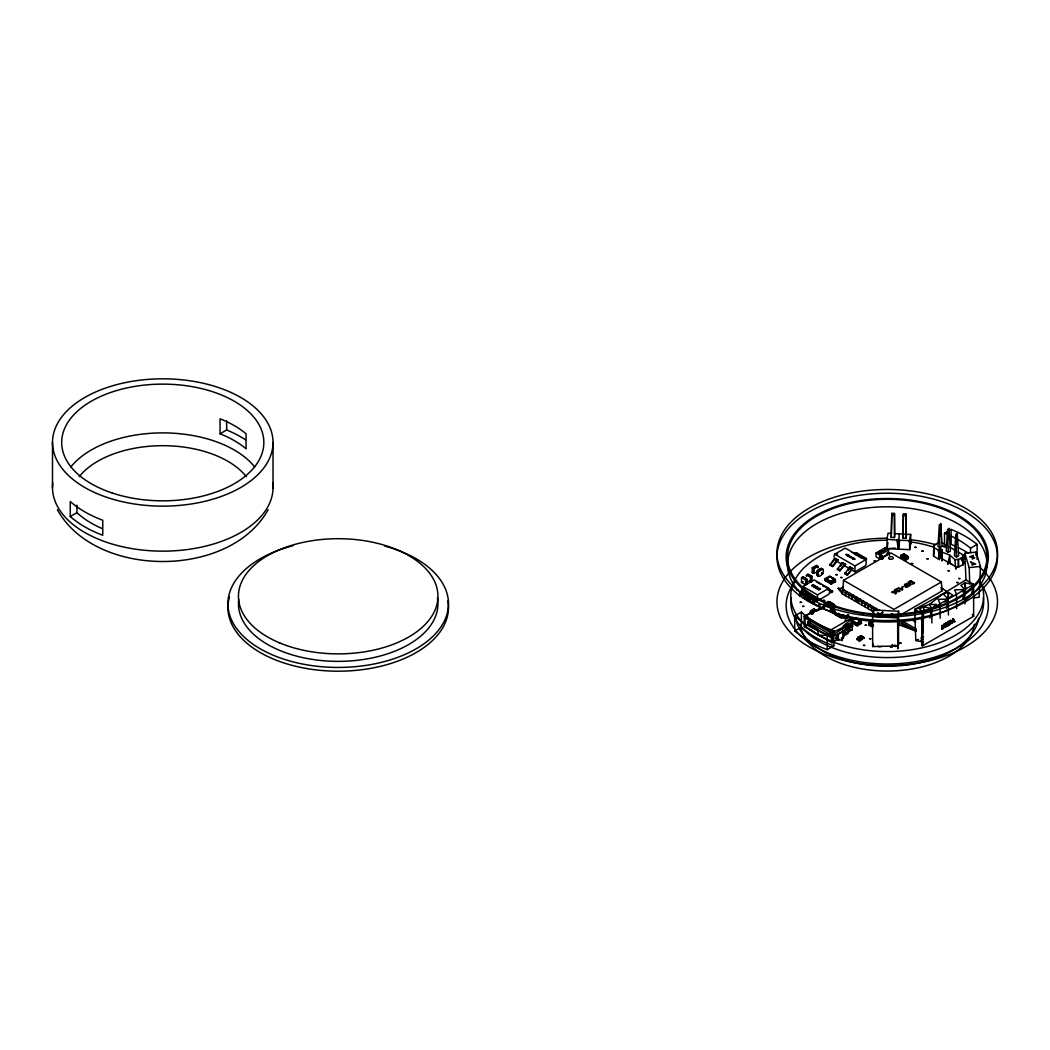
<?xml version="1.0" encoding="UTF-8"?>
<svg xmlns="http://www.w3.org/2000/svg" width="1050" height="1050" viewBox="0 0 1050 1050"><rect width="100%" height="100%" fill="white"/><g stroke="black" fill="none" stroke-linecap="round" stroke-linejoin="round"><path stroke-width="1.5" d="M273.026 488.368L273.026 442.47A110.263 63.656 0 0 0 107.638 387.345A110.263 63.656 0 0 0 107.638 497.608A110.263 63.656 0 0 0 273.026 442.47M801.531 577.671L805.652 580.046L805.639 584.784L807.109 583.446L806.925 579.324L802.791 576.923L801.531 577.671L801.504 582.396L805.652 584.798L806.938 584.089L806.321 583.577M822.754 569.087L818.633 571.476C815.469 581.149 825.943 573.615 822.754 569.087L820.837 568.536L817.359 570.741L817.346 575.505L818.633 576.214L817.372 575.479L818.396 574.678M888.523 553.691L888.51 549.977L879.677 555.082L879.677 558.797L887.25 554.413M884.888 549.058L884.888 547.903L888.51 549.977M948.465 598.71L948.465 592.489L943.044 593.762L914.707 609.433L915.784 640.539L922.189 641.799L922.504 645.829L973.639 616.298L973.639 584.417L965.842 579.915L943.044 593.762L929.368 604.459L914.707 609.433L922.504 613.935L973.639 584.417L971.565 593.998M802.922 592.423L817.478 600.823L817.478 594.878L802.935 586.464L801.622 589.956M958.178 552.011L963.178 554.899L962.811 556.959L958.492 559.479L958.479 567.092L956.629 567.171L950.145 563.325L949.725 555.017L941.666 552.011L942.152 550.043L937.965 546.302L939.343 524.593L940.131 557.642L939.278 559.584L933.581 556.119L933.804 545.186L938.254 542.758M873.534 613.121L873.547 609.997L898.616 611.258L898.498 642.639C900.139 648.309 890.518 646.117 894.272 645.461M880.688 556.881L882.013 555.804L883.142 558.561L881.842 559.309L880.688 556.513L882.013 555.804L883.326 558.364M815.338 572.617L813.54 573.313L812.228 572.512L812.254 567.788L816.375 565.412L817.648 566.134L817.963 567.801M812.923 613.292L812.923 611.914M865.528 559.821L854.989 565.911L855.002 571.791L865.554 565.701L866.329 562.761L865.528 559.821L845.224 548.1L834.684 554.203L833.884 556.986M859.963 639.962L859.963 638.597L862.995 636.838L863.218 638.098L859.963 639.962L857.614 638.61L857.837 637.363L860.869 635.604L862.995 636.838M910.652 534.463L909.549 540.54L899.666 540.278L898.419 539.411L896.923 540.133L898.354 549.084L899.259 533.899L910.652 534.463L910.731 543.939L910.704 543.178L909.654 549.675L887.119 548.664L887.946 542.561M829.907 565.136L834.448 558.469L835.564 558.416L838.11 559.899L833.621 565.688L832.322 566.528L829.907 565.136L835.564 558.416M837.388 569.454L841.929 562.787L845.591 564.217L839.803 570.846L837.388 569.454L838.674 568.628M844.869 573.773L849.411 567.105L853.086 568.536L847.284 575.164L844.869 573.773L846.169 572.946M891.253 537.403L891.817 513.358L894.456 513.463L894.731 535.71L894.456 537.561L891.253 537.403L891.817 513.358M902.882 537.994L903.433 513.949L906.084 514.054L906.36 536.301L906.084 538.151L902.882 537.994L903.433 513.949M922.582 620.655L922.189 641.799L922.504 613.935L922.504 645.829M839.895 616.796L842.992 615.064L842.966 616.836L841.299 617.912L830.524 611.704L830.668 610.418L832.86 609.919L836.391 614.434L834.238 609.079L830.445 607.779L827.649 605.246L824.591 606.099L804.156 616.258L804.326 626.653L832.02 642.771L836.679 639.988L836.679 635.25L837.48 634.344L844.279 630.394L852.928 622.519L850.631 618.529L847.271 616.586L845.552 617.912L845.237 615.891L842.992 615.064L839.895 616.796L845.237 615.891L845.552 617.912L847.442 617.61L847.271 616.586M843.058 630.276L843.071 634.423L852.18 629.856L852.298 622.492L850.644 619.946L843.032 626.141L852.298 622.492M804.956 617.964L805.179 626.378L818.199 635.197L831.272 641.353L831.403 633.045L804.956 617.964L807.739 616.363M829.303 601.965L833.858 604.446L829.631 606.821L825.09 604.262L829.316 601.781L833.858 604.446L829.631 607.031L825.09 604.262L829.316 601.781M830.13 576.726L834.684 579.193L830.458 581.569L825.904 579.009L830.143 576.529L834.684 579.193L830.458 581.792L825.904 579.009L830.143 576.529M856.131 618.411L860.672 620.878L856.446 623.254L851.904 620.694L856.131 618.227L860.672 620.878L856.459 623.477L851.904 620.694L856.131 618.227M843.517 637.901L844.279 630.394L845.316 631.011L844.397 635.565L848.334 633.255L849.148 628.74L853.059 625.747L848.164 628.202L847.481 631.929L843.78 634.148L844.279 630.394M850.723 556.539L849.489 556.828M832.571 591.99L831.298 591.255L829.697 591.938L830.983 592.673L832.584 591.242L830.104 591.084L828.975 589.037L827.623 589.877M823.043 586.491L823.056 585.742L824.329 586.556M827.164 588.866L827.19 588.131M831.298 591.255L831.324 590.52M855.461 554.702L856.8 552.93L866.473 558.613L865.2 560.319M940.354 535.854L940.747 523.504L942.126 546.302L940.052 547.509L938.424 550.134L939.278 559.584L938.621 556.776M948.649 539.07L949.003 528.268L950.381 551.066L948.294 552.274L946.221 551.066L947.586 529.357L948.294 552.274M956.904 543.834L957.259 533.033L958.624 555.831L956.55 557.038L954.463 555.831L955.841 534.122L956.55 557.038M851.392 557.051L849.988 557.301M933.581 556.119L933.804 545.186L933.909 552.93M809.918 622.676L810.022 619.907M828.437 589.601L828.463 588.945M966.013 580.519L964.806 553.271L976.106 552.129L980.477 566.436L979.125 597.332L973.219 597.817M975.949 555.332L976.106 552.129M942.152 550.043L941.797 561.041L941.666 552.011M922.189 641.799L923.672 613.266L919.538 609.039L923.698 606.782L931.731 608.606L936.128 604.472L929.368 604.459L931.731 608.606L931.901 622.978M898.538 546.131L898.354 549.084L898.419 539.411M841.299 617.912L841.378 616.77L845.237 615.891M947.966 598.789L948.465 592.489L952.626 594.943L944.79 602.096M837.48 634.344L838.491 634.948L838.031 640.369L837.48 634.344L843.675 631.444L852.928 622.519L850.736 620.55M832.02 642.771L832.689 634.869L829.684 630.564L804.156 616.258L827.649 605.246L830.931 607.727L830.603 609.289L834.238 609.079L832.86 609.919M951.195 622.401L950.867 621.049L949.502 621.508L949.502 624.435L950.578 623.674A1.509 0.866 -60 0 0 951.116 622.755L949.056 625.104L949.056 621.351L950.447 620.602A2.323 1.339 -60 0 1 951.274 620.655L951.326 623.083L949.056 625.104M895.164 645.592L894.521 645.474M879.611 610.509L842.769 589.221L843.544 580.309L890.978 552.93L941.338 582.002L942.139 590.901L898.734 615.969M842.113 640.631L843.675 631.444M895.125 645.829C892.972 646.564 896.398 645.356 894.508 645.553M884.625 550.41L884.179 550.436M812.858 585.795C815.824 583.419 808.854 586.53 813.028 585.611M812.031 576.358L810.771 577.093L810.784 581.857L812.057 581.096L812.031 576.358L807.909 573.982L806.4 575.715M882.026 551.263L883.562 551.079L882.997 551.434M892.303 645.356L891.555 646.117L872.668 646.564L873.062 643.886M898.354 549.084L899.666 540.278M817.478 610.785L825.825 606.008L830.931 607.727L830.603 609.289L831.39 608.252L832.532 608.79L832.243 610.732L834.789 613.817M872.668 646.564L872.55 616.599L873.547 609.997M897.606 646.433L897.724 645.632L897.763 648.821L897.619 617.859L898.616 611.258M894.049 646.17L893.13 645.684L893.826 645.527M895.178 646.301L895.178 645.356L894.403 645.894M813.829 608.934L813.842 610.05L816.178 611.415L815.968 610.155L813.829 608.934L810.797 610.68L810.587 611.927L814.59 609.512L816.165 610.549M894.456 537.561L894.456 513.463M906.084 538.151L906.084 514.054M895.269 548.113L887.119 548.664L886.961 539.241L888.064 533.164L891.266 533.374M954.529 552.234L954.922 550.134L949.922 547.247M944.173 625.406L944.265 627.322L946.05 626.233L944.751 627.585L943.136 626.364L944.094 624.173C948.714 620.786 943.11 626.929 944.094 624.173L944.265 627.322L943.136 626.364L943.806 625.367A2.218 1.273 -60 0 1 944.58 624.041L946.05 623.188L945.289 623.897M821.349 569.139L821.507 568.352M812.228 572.512L813.54 573.261L813.763 570.754L813.514 568.523L812.254 567.788M929.867 618.069L931.731 608.606L929.867 610.864M946.365 608.541L948.229 599.091L943.044 593.762M962.876 599.012L964.74 589.562L960.881 585.336L964.963 582.855L973.639 584.417L971.565 586.793M972.799 558.456L973.389 555.463L969.57 556.841L974.82 557.826L972.208 559.033L973.389 555.463M851.826 557.34C851.274 558.784 851.76 557.183 852.049 557.681M922.674 645.251L922.569 639.03L921.27 638.282L922.648 631.877L921.546 619.723M836.443 554.216L837.585 554.124M951.917 623.451L953.006 618.909L954.844 621.758L952.704 621.941L951.917 623.451L953.571 618.739M895.808 646.341L896.477 645.671M943.806 625.367L943.937 627.441M949.633 562.301L948.373 562.406L947.809 564.336L949.725 555.017L954.922 559.663L955.776 569.113L956.629 567.171M812.805 600.941L814.971 596.82L816.467 598.08L814.38 602.267L812.792 603.396L811.492 602.004L812.805 600.941L813.986 601.847L812.792 603.396M835.577 638.846L836.679 635.25L838.491 634.948M811.755 585.572L812.083 585.401M882.591 551.001L883.811 550.659M804.549 596.177L805.56 593.027L806.676 592.423L808.211 593.316L806.124 597.503L804.536 598.631L803.237 597.24L804.549 596.177L805.731 597.082L804.536 598.631M808.671 598.566L809.681 595.416L810.797 594.799L812.346 595.704L810.259 599.878L808.671 601.02L807.371 599.629L808.671 598.566L809.865 599.471L808.671 601.02M811.519 602.661L813.107 601.506L814.157 598.303L816.467 598.08L813.632 598.185M800.402 596.256L802.003 595.114L804.09 590.927L802.725 591.386L800.402 596.256L799.116 594.812L801.426 590.651L802.476 590.021L800.73 594.352L799.142 595.521M803.263 597.896L804.851 596.741L806.676 592.423M807.397 600.285L808.986 599.117L810.797 594.799M951.326 623.083L951.602 621.128M805.731 597.082L806.846 593.775L808.211 593.316M809.865 599.471L810.981 596.151L812.346 595.704M813.986 601.847L814.971 596.82L815.062 597.594M891.279 616.744L892.382 613.725L888.405 615.668L893.261 615.878L892.382 613.725L892.644 616.534M898.013 635.066L897.999 631.365M845.066 620.655L846.93 617.781M884.888 547.903L876.054 552.982L876.041 556.697L879.677 558.797M858.467 599.393L855.251 601.243L856.866 597.266L858.493 600.193L858.493 603.12L856.866 597.266L855.251 598.316L839.003 589.47L843.308 587.107M892.553 645.921L892.329 645.002C893.576 646.682 890.085 645.409 893.734 646.236M834.028 581.031L835.013 579.351L835.498 581.687L831.272 584.128L825.103 580.571L825.103 578.694L829.316 576.253L835.498 579.81L831.272 582.251L825.103 578.694L831.114 581.595L831.272 584.128L825.103 578.694M834.186 604.603L833.214 606.467L834.671 606.939L834.186 604.603L828.503 601.506L824.276 603.934L824.276 605.811L825.405 606.467M856.249 618.962L857.443 619.329M860.029 622.716L861 621.036L861.486 623.385L857.259 625.813L852.324 622.965L851.904 620.288L851.091 620.379L857.259 623.936L861.486 621.508L855.317 617.938L851.091 620.379L857.102 623.28L857.259 625.813L852.547 622.532M818.633 574.442A10.277 5.932 0 0 0 817.491 575.361L817.333 575.269A10.277 5.932 60 0 1 817.333 570.911L817.491 570.636A10.277 5.932 0 0 1 821.258 568.457L821.428 568.509A10.277 5.932 60 0 0 821.258 569.428M268.157 509.631C230.081 578.799 95.445 578.799 57.369 509.631M879.519 552.838L880.215 552.917M934.605 607.163L936.128 604.472M961.131 559.571L962.811 556.959L962.85 564.611L958.479 567.092L958.335 559.374L954.922 559.663M841.719 616.941L842.992 615.064M944.186 626.811L946.05 626.64M838.11 559.899L836.876 559.86L832.322 566.528M853.086 568.536L851.839 568.496L847.284 575.164M845.591 564.217L844.358 564.178L839.803 570.846M817.372 570.819L818.633 571.476M840.433 566.265L843.058 562.734M847.914 570.583L850.539 567.053M900.756 555.437L905.376 557.799L905.769 559.978L908.368 558.482L908.368 556.828L905.769 558.324L900.756 555.437L900.756 557.091L905.769 559.978L900.756 555.437L903.919 554.151L903.354 555.594L900.756 557.091L905.769 559.978M832.125 578.589L833.162 579.088M949.502 624.435L951.116 622.755M946.365 601.335L948.229 599.091L938.175 599.366L939.986 603.842L940.157 618.214M962.876 591.806L964.74 589.562L954.673 589.837L956.484 594.326L956.668 608.685M824.276 605.811C829.539 607.504 818.409 598.658 830.288 606.847L830.445 607.504L834.671 605.062L828.988 601.597M869.964 625.524L869.649 622.899L873.547 625.157M950.46 623.543L951.628 622.191L950.762 620.432L949.056 621.351L950.762 620.432M845.316 631.011L852.928 622.519L831.403 633.045L836.679 635.25L832.689 634.869L852.928 622.519M944.908 627.086L945.669 626.286M822.426 608.331L824.591 606.099L820.798 609.131M817.569 566.265L817.543 566.265A10.277 5.932 0 0 1 813.75 568.47L813.579 568.746A10.277 5.932 60 0 1 813.579 573.103L813.75 573.195A10.277 5.932 0 0 0 814.774 572.814M945.997 626.299L945.21 626.955M828.975 589.037L830.274 589.785L829.224 590.822L830.983 592.673M822.491 608.121L824.591 606.099L820.969 609.197M892.329 645.002L891.555 645.75L892.5 645.829M817.517 588.906C820.089 585.834 816.585 590.297 816.808 588.656M962.443 591.557L964.74 589.562L964.911 603.921M817.648 566.134L813.514 568.523M812.057 581.096L810.744 581.884L809.169 581.306M817.517 566.291L817.674 566.383A10.277 5.932 60 0 1 817.858 567.472M839.186 639.109C837.979 642.232 846.444 637.573 841.312 637.901M880.228 553.744L879.126 553.744L879.821 554.151M808.014 623.332L807.909 621.915L810.731 620.261M846.576 554.203L847.258 554.492L845.722 554.715M859.478 639.214L860.633 639.174L859.267 639.332L859.963 639.489M880.806 552.746L880.058 552.326L881.003 552.431M881.226 557.379L882.446 556.526M888.825 552.746L888.195 552.379L888.628 552.956L887.408 553.809L886.817 553.258L888.825 552.746L889.494 554.768M856.734 639.017L861.617 636.195L864.097 637.626L859.202 641.143L858.428 639.45L856.734 639.017L858.454 640.159M840.958 617.151L838.438 613.449L836.01 615.064L838.74 616.717M842.244 590.822L843.872 589.772L842.244 590.822L842.244 593.749L873.653 611.874M845.499 592.699L847.127 591.649L845.499 592.699L845.499 595.626M848.741 594.576L850.369 593.526L848.741 594.576L848.741 597.489M851.996 596.439L853.624 595.389L851.996 596.439L851.996 599.366M858.493 600.193L860.121 599.143L858.493 600.193L876.908 610.824M861.748 602.07L863.362 601.02L861.748 602.07L861.748 604.997M864.99 603.947L866.617 602.897L864.99 603.947L864.99 606.874M868.245 605.824L869.859 604.774L868.245 605.824L868.245 608.751M871.487 607.701L873.114 606.651L871.487 607.701L871.487 610.628M801.636 582.501L802.817 581.753M854.07 558.416L852.534 558.534L853.204 558.954M904.89 557.799L907.476 556.224L904.247 554.334L901.648 555.844L904.89 557.799L901.648 555.844L904.234 554.426L907.476 556.224L904.89 557.681M836.548 614.578L838.438 613.449M872.458 621.666L869.649 623.319L873.062 625.393M831.272 641.353L833.424 640.093M70.258 516.508A110.263 63.656 0 0 0 102.756 535.264L102.756 520.262A110.263 63.656 0 0 1 70.258 501.506L70.258 516.508L76.926 512.663L76.926 505.168M220.054 433.781A101.076 58.354 0 0 1 246.041 448.783L246.041 433.781A101.076 58.354 0 0 0 220.054 418.779L220.054 433.781L226.656 429.975A110.263 63.656 0 0 1 245.49 439.766M848.846 555.529L847.822 556.119L848.991 555.621M850.644 557.747L849.056 556.828L850.369 556.697M802.935 586.464L814.222 579.941L828.778 588.341L830.091 591.701L828.778 594.3L817.478 600.823M852.534 558.39L853.322 558.849M852.797 558.994L853.926 558.324L852.797 558.994L854.936 558.994L853.283 559.269M829.815 576.345L835.498 579.81M878.837 552.038L880.123 551.289M877.577 553.061L878.85 552.326M884.467 549.859L884.979 550.397L884.822 549.741M830.786 581.792L831.272 582.251M830.13 583.472L832.952 581.844M817.478 594.878L828.778 588.341M794.732 615.917L801.386 612.071A101.076 58.354 0 0 0 833.871 630.827L833.871 645.842L827.216 649.674A110.263 63.656 0 0 1 794.732 630.919L794.732 615.917A110.263 63.656 0 0 0 827.216 634.673L833.871 630.827M944.514 545.199L944.514 533.19L951.116 529.384A110.263 63.656 0 0 1 977.104 544.386L977.104 559.387M814.288 611.678L812.477 611.678L813.383 610.457L814.288 610.969L813.383 612.189L810.797 610.68M816.401 611.323L813.986 609.932L809.694 613.029L811.729 611.861M813.986 610.562L814.59 609.512M812.477 610.969L814.288 610.969M815.968 610.155L812.267 612.596L813.002 612.754M904.89 559.479L907.489 557.97L908.368 558.482L907.331 558.009M829.959 607.031L830.445 607.504L824.276 603.934L825.09 603.842M833.214 606.467L834.671 606.939L831.849 608.567M794.732 630.919L801.386 627.086A101.076 58.354 0 0 0 833.871 645.842M905.874 585.178L904.733 586.11L905.664 587.199A1.365 0.787 0 0 0 906.57 587.291L908.828 586.281L904.404 584.325L907.869 586.333L905.73 586.688L906.308 585.428M911.964 582.002L910.586 582.789L912.384 582.238M944.514 533.19A101.076 58.354 0 0 1 970.515 548.192L977.104 544.386M855.803 618.03L861.486 621.508M856.774 623.477L857.259 623.936M856.131 625.157L860.029 622.913L861.486 623.385L860.357 622.716M872.537 627.008L868.836 624.868L868.836 622.991L873.062 620.563L873.062 622.44M941.338 582.002L893.904 609.394L843.544 580.309M942.257 590.625L941.338 589.772L942.966 588.945L946.864 591.662M859.504 637.652L861.315 637.652L860.409 638.872L859.504 637.652L861.315 637.652M856.734 639.712L858.769 638.531M859.504 638.347L861.315 638.347M858.821 639.516L859.058 639.817M859.202 641.143L864.097 637.626M921.27 638.282L923.646 636.904M947.113 624.12L948.268 623.451L947.113 624.527M829.684 630.564L850.631 618.529M857.614 638.61L860.869 636.733L863.218 638.098M805.652 580.046L806.794 579.206A10.277 5.932 0 0 0 803.027 577.028L802.856 577.133A10.277 5.932 -60 0 1 803.04 578.012M880.688 556.513L881.436 557.248L882.735 556.5M830.524 611.704L832.243 610.732L832.138 609.63M801.504 582.396L802.778 581.687M810.666 620.183L807.909 621.731L830.235 634.607M805.179 626.378L808.605 624.474M872.458 621.797L869.649 623.319L873.049 625.236M856.8 552.93L852.233 552.615M941.338 589.772L942.966 588.945L940.8 587.698M843.242 587.475L839.003 589.47L842.244 593.749M804.326 626.653L809.038 624.435L817.897 629.724L818.199 635.197L827.676 635.368L831.626 637.101M830.104 591.084L832.584 591.242M854.792 559.217L853.991 559.033M879.966 554.111L879.27 554.295M830.76 634.961C829.316 634.528 829.316 637.166 830.76 636.457M915.784 640.539L918.527 639.411M948.793 559.952L949.41 559.821M895.479 646.17L896.647 645.881M847.626 555.673C849.778 554.702 844.935 554.768 847.455 555.699M851.156 557.222L850.356 557.34M853.729 558.456L853.283 558.508M896.306 646.367L896.582 645.619M812.949 585.441C814.341 584.535 811.834 585.309 812.858 585.611M872.537 625.131L868.836 622.991L869.649 622.899M964.806 553.271L969.176 567.591L980.477 566.436M843.006 618.227L846.077 617.912M942.152 557.694L940.131 557.642L938.424 550.134L933.424 547.247M849.726 630.026L852.18 629.856M842.966 616.836L841.024 616.704L830.537 610.667M812.175 613.764L809.694 612.334M872.55 616.599L897.619 617.859M894.456 533.584L899.259 533.899M866.473 558.613L861.958 558.246L853.624 553.416M886.961 539.241L896.923 540.133M903.158 515.393L905.796 515.655M891.529 514.802L894.167 515.064M815.338 611.179L816.073 611.271M811.492 613.948L809.694 613.029M862.378 637.862L864.097 638.321M832.689 634.869L837.48 635.408M814.117 586.202C810.403 587.659 819 583.944 813.75 587.121L812.949 586.215L814.695 586.281M893.301 645.658L894.154 645.881M946.509 547.523L942.126 546.302L946.667 545.37L941.666 542.482M813.146 584.64L813.829 584.916M834.028 581.227L835.498 581.687L834.356 581.031M825.103 580.571L826.56 581.031M868.836 624.868L870.293 625.341M833.858 604.787L834.671 605.062M898.38 624.606L916.138 631.168M810.771 577.093L806.636 574.704M897.986 622.309L916.217 631.037L901.701 622.519L903.328 621.574L916.322 629.081M814.157 598.303L815.483 598.946M827.676 635.368L831.534 637.35M845.342 616.35L847.442 617.61L846.996 616.586M803.237 597.24L804.51 597.923M807.371 599.629L808.644 600.311M811.492 602.004L812.766 602.687M895.597 646.131L896.674 645.803M829.92 564.139L832.283 565.451M837.401 568.457L839.764 569.769M844.883 572.775L847.245 574.087M848.164 628.202L849.148 628.74M821.52 573.103L822.78 573.825M828.608 589.903L829.881 590.638M801.426 590.651L803.092 591.793M805.56 593.027L806.846 593.775M809.681 595.416L810.981 596.151M800.323 593.972L801.609 594.707M834.448 558.469L836.876 559.86M841.929 562.787L844.358 564.178M849.411 567.105L851.839 568.496M941.916 558.679L948.373 562.406M908.368 556.828L903.354 553.941L906.334 556.999M881.239 551.617L880.753 552.011M881.081 551.814L881.816 552.234L880.976 551.88M856.761 554.046L866.486 559.663M834.684 554.203L854.989 565.911M836.036 560.857L841.457 563.981M844.161 565.543L855.002 571.791M913.133 620.629L915.679 622.099M818.934 583.367L820.207 584.102M824.854 586.648L826.14 587.396M819.551 589.247L818.646 588.971L819.341 589.365M870.293 625.157L872.891 626.653M799.116 594.812L800.389 595.534M861.013 636.615L863.441 638.006L861.906 638.439M857.837 637.363L859.963 638.597M860.304 639.358L859.582 639.082M812.779 613.41L810.364 612.019L812.779 614.04M807.909 624.041L830.235 636.93M876.054 552.982L879.677 555.082M805.954 593.447L807.227 594.182M810.075 595.822L811.348 596.571M804.851 596.741L806.124 597.503M808.986 599.117L810.259 599.878M813.107 601.506L814.38 602.267M800.73 594.352L802.003 595.114M953.138 618.988L953.899 620.839L952.809 621.469L953.006 618.909L954.844 621.758M816.598 581.884L818.081 582.789M821.467 573.169L822.649 573.904M950.145 563.325L952.219 564.624M831.495 609.879L833.647 611.415L835.603 615.143M813.238 626.364L817.897 629.724M814.59 610.207L815.272 610.719M859.202 640.447L858.428 639.45M943.136 626.364L943.766 627.191M806.872 579.351L806.951 579.495A10.277 5.932 -60 0 1 806.951 583.839L806.938 583.892A10.277 5.932 0 0 0 805.652 583.012M972.339 614.434L973.639 616.298M951.024 621.154L951.628 622.191M830.274 589.785L831.377 591.819M832.532 608.79L835.629 614.854M888.628 552.956L889.324 555.004M881.436 557.248L882.053 559.112M809.419 622.283L808.749 619.146L809.038 624.435M802.791 576.923L803.014 578.301M940.052 547.509L941.837 557.497M965.869 589.221L964.963 582.855L965.199 589.076M921.428 639.765L922.031 645.658M830.445 607.779L830.603 609.289M811.388 612.767L811.414 613.489M923.698 606.782L923.961 613.331M969.176 567.591L969.741 583.629M948.229 599.091L948.439 615.051M909.549 540.54L909.654 549.675M860.869 635.604L860.869 636.733M970.515 548.192L970.515 552.694M951.116 529.384L951.116 544.386A110.263 63.656 0 0 1 954.817 545.974M861.617 636.195L861.617 636.891M860.409 637.127L860.409 637.822M860.409 638.177L860.409 638.872M855.251 598.316L855.251 601.243M827.216 634.673L827.216 649.674M813.383 610.457L813.383 611.153M813.383 611.494L813.383 612.189M801.386 612.071L801.386 627.086M226.656 420.971L226.656 429.975M52.5 442.47L52.5 487.777M437.404 597.791A99.737 57.579 0 0 1 339.544 661.356A99.737 57.579 0 0 1 238.757 599.34M384.812 546.079A110.263 63.656 0 0 1 424.371 643.492A110.263 63.656 0 0 1 251.068 642.797A110.263 63.656 0 0 1 292.989 545.711M447.877 600.954A110.263 63.656 0 0 1 334.793 671.16A110.263 63.656 0 0 1 229.438 597.056M70.823 467.001A101.076 58.354 0 0 1 162.763 432.889A101.076 58.354 0 0 1 254.704 467.001M79.183 476.7A91.888 53.051 0 0 1 162.763 445.686A91.888 53.051 0 0 1 246.356 476.7M272.751 482.947A110.263 63.656 0 0 1 162.763 551.145A110.263 63.656 0 0 1 52.776 482.947M102.27 528.609A101.076 58.354 0 0 1 76.926 512.663M979.178 581.411A101.076 58.354 0 0 1 887.237 664.007A101.076 58.354 0 0 1 795.296 581.411M978.705 618.201A91.888 53.051 0 0 1 887.237 666.212A91.888 53.051 0 0 1 795.756 618.201M979.991 567.486A110.263 63.656 0 0 1 928.213 661.001A110.263 63.656 0 0 1 778.956 613.948A110.263 63.656 0 0 1 887.237 538.243M910.678 539.7A110.263 63.656 0 0 1 935.891 544.766M962.378 555.306A110.263 63.656 0 0 1 965.199 556.881M974.308 624.251A87.294 50.4 0 0 1 887.237 671.055A87.294 50.4 0 0 1 800.166 624.251M958.401 547.641A110.263 63.656 0 0 1 968.402 553.192M963.441 557.944A101.076 58.354 0 0 1 964.95 558.954M808.946 581.122A10.277 5.932 0 0 0 810.534 581.779L810.705 581.687A10.277 5.932 -60 0 1 810.705 577.329L810.534 577.041A10.277 5.932 0 0 1 806.767 574.875L806.61 574.967A10.277 5.932 -60 0 0 806.426 576.043M983.404 597.804A96.429 55.676 0 0 1 887.237 657.576A96.429 55.676 0 0 1 791.07 597.804M979.506 579.744A96.429 55.676 0 0 1 945.171 640.395A96.429 55.676 0 0 1 834.711 642.587M829.198 640.356A96.429 55.676 0 0 1 810.351 629.501M805.022 624.986A96.429 55.676 0 0 1 803.106 568.693A96.429 55.676 0 0 1 887.237 540.225M909.129 541.682A96.429 55.676 0 0 1 932.689 546.801M961.774 560.582A96.429 55.676 0 0 1 965.239 563.181M923.541 642.036A2.349 1.352 0 0 1 921.296 641.077M921.375 640.159A2.349 1.352 0 0 1 923.081 639.358M941.653 557.012A2.533 1.457 0 0 1 939.317 557.274M949.699 561.855A2.533 1.457 0 0 1 948.793 562.078M958.335 566.436A2.533 1.457 0 0 1 956.051 566.842M881.501 646.393A2.756 1.588 0 0 1 877.826 646.275M892.106 647.273A2.756 1.588 0 0 1 890.413 647.22M863.428 645.422L864.832 645.448L863.454 645.343M921.874 551.211L923.278 551.224L921.874 551.211M897.606 589.523L897.606 591.308L899.692 590.559L899.994 591.347L897.369 591.741L896.713 589.26L894.377 590.126L896.792 588.722L897.606 589.523M963.178 554.899L963.06 564.913L963.178 554.899M817.438 587.186C814.695 590.297 814.013 584.64 817.438 587.186M817.084 587.173L814.957 587.449L817.084 587.173M846.812 555.24L848.046 555.148L846.838 555.161M896.385 592.725L896.188 593.106A2.52 1.457 0 0 1 895.23 593.578L895.361 593.985C900.27 589.076 883.851 592.791 896.385 592.725M910.691 584.456L910.494 584.85A2.52 1.457 0 0 1 909.549 585.309L909.668 585.729C914.55 580.676 898.209 584.614 910.691 584.456M796.832 589.811L798.236 589.864L796.858 589.732M800.244 602.319L801.649 602.372L800.258 602.28M802.62 606.375L804.024 606.414L802.646 606.296M818.869 604.905L820.273 604.957L818.895 604.839M823.213 600.429L824.604 600.469L823.213 600.429M835.787 574.665L837.191 574.704L835.787 574.665M838.071 588.381L839.475 588.42L838.097 588.302M840.735 577.513L842.139 577.566L840.761 577.434M847.258 615.156L848.663 615.208L847.258 615.156M861.788 613.489L863.179 613.528L861.788 613.449M865.213 625.209L866.604 625.249L865.226 625.17M874.164 561.081L875.556 561.12L874.164 561.041M869.636 638.741L871.028 638.781L869.636 638.702M899.85 643.112L901.241 643.151L899.863 643.072M911.282 563.587L912.686 563.627L911.282 563.587M926.835 558.718L928.239 558.758L926.835 558.718M956.773 582.553L958.164 582.606L956.773 582.514M958.689 578.524L960.081 578.563L958.703 578.484M915.994 547.312L914.589 547.326L915.981 547.352M949.253 570.714L947.861 570.649L949.226 570.832M846.366 554.82L846.366 554.833M902.081 589.221L898.17 587.921L902.121 590.205L902.882 589.05L902.081 589.221M882.761 612.189L881.239 615.221L877.905 612.609L878.784 615.287L882.761 612.189M973.074 564.086L971.893 564.874L975.712 564.021L970.462 561.881L973.074 564.086M876.356 608.528L874.742 609.577L876.356 608.528M848.649 555.279L849.45 555.739L848.649 555.279M817.963 589.312L818.751 590.008L820.693 588.879L819.643 588.276L820.221 588.853L817.963 589.312M910.731 580.676L908.631 581.884L910.626 581.227L913.671 582.986L912.634 584.089L914.629 582.934L910.731 580.676M903.263 586.53L901.793 587.383L903.263 586.53M942.126 625.354L941.692 629.357L943.359 628.399L942.126 628.688L942.126 625.354M948.347 621.758L946.68 622.716L946.68 626.469L948.426 625.472L947.113 625.813L947.113 622.886L948.347 621.758M859.806 640.093L857.391 638.702L859.806 640.093M279.72 642.928A99.737 57.579 0 0 0 437.417 602.188A99.737 57.579 0 0 0 297.465 543.716A99.737 57.579 0 0 0 279.72 642.928M112.232 493.014A101.076 58.354 0 0 0 263.839 442.47A101.076 58.354 0 0 0 112.232 391.939A101.076 58.354 0 0 0 112.232 493.014M822.531 608.436A110.263 63.656 0 0 0 996.909 563.456A110.263 63.656 0 0 0 842.258 498.763A110.263 63.656 0 0 0 822.531 608.436M827.925 604.144A101.076 58.354 0 0 0 987.774 562.918A101.076 58.354 0 0 0 846.011 503.606A101.076 58.354 0 0 0 827.925 604.144M828.752 611.034A99.737 57.579 0 0 0 986.449 570.308A99.737 57.579 0 0 0 846.497 511.822A99.737 57.579 0 0 0 828.752 611.034M828.752 603.54A99.737 57.579 0 0 0 986.449 562.8A99.737 57.579 0 0 0 846.497 504.315A99.737 57.579 0 0 0 828.752 603.54M832.099 608.265A110.263 63.656 0 0 0 997.5 553.14A110.263 63.656 0 0 0 832.099 498.002A110.263 63.656 0 0 0 832.099 608.265M889.363 558.928A2.297 1.326 0 0 0 893.196 558.337A2.297 1.326 0 0 0 890.387 556.71A2.297 1.326 0 0 0 889.363 558.928"/></g></svg>
